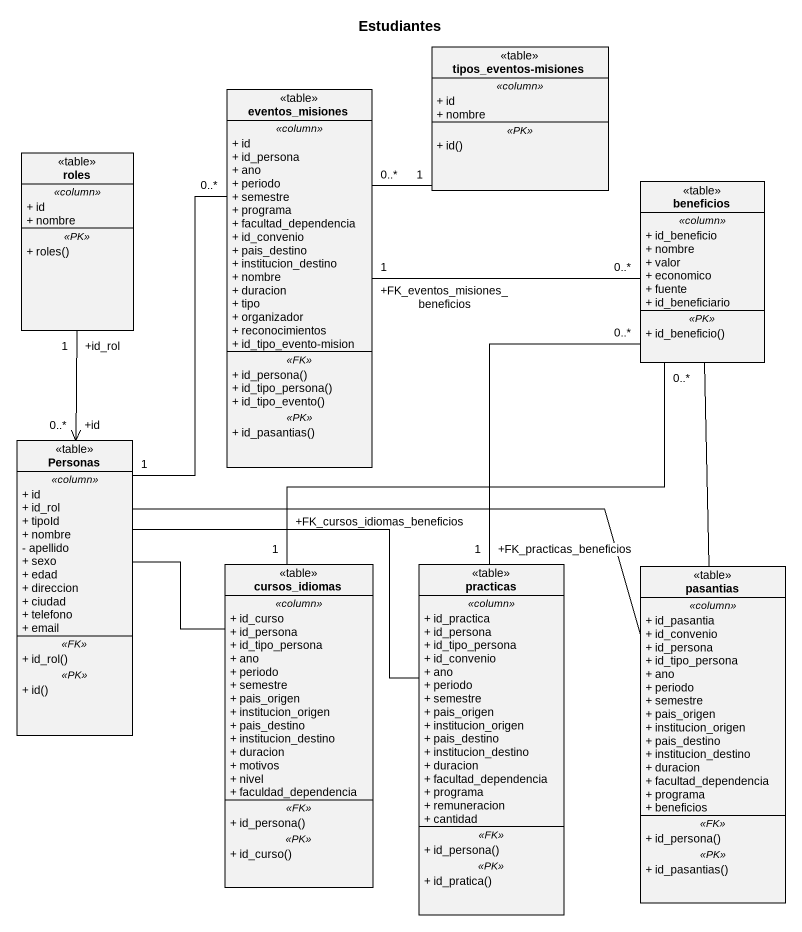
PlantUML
@startuml
title Estudiantes
hide circle
hide empty members
skinparam classAttributeIconSize 0
class "tipos_eventos-misiones" as tipos_eventos_misiones <<table>> {
  .. <<column>> ..
  + id
  + nombre
  .. <<PK>> ..
  + id()
}
class eventos_misiones <<table>> {
  .. <<column>> ..
  + id
  + id_persona
  + ano
  + periodo
  + semestre
  + programa
  + facultad_dependencia
  + id_convenio
  + pais_destino
  + institucion_destino
  + nombre
  + duracion
  + tipo
  + organizador
  + reconocimientos
  + id_tipo_evento-mision
  .. <<FK>> ..
  + id_persona()
  + id_tipo_persona()
  + id_tipo_evento()
  .. <<PK>> ..
  + id_pasantias()
}
class roles <<table>> {
  .. <<column>> ..
  + id
  + nombre
  .. <<PK>> ..
  + roles()
}
class beneficios <<table>> {
  .. <<column>> ..
  + id_beneficio
  + nombre
  + valor
  + economico
  + fuente
  + id_beneficiario
  .. <<PK>> ..
  + id_beneficio()
}
class Personas <<table>> {
  .. <<column>> ..
  + id
  + id_rol
  + tipoId
  + nombre
  - apellido
  + sexo
  + edad
  + direccion
  + ciudad
  + telefono
  + email
  .. <<FK>> ..
  + id_rol()
  .. <<PK>> ..
  + id()
}
class cursos_idiomas <<table>> {
  .. <<column>> ..
  + id_curso
  + id_persona
  + id_tipo_persona
  + ano
  + periodo
  + semestre
  + pais_origen
  + institucion_origen
  + pais_destino
  + institucion_destino
  + duracion
  + motivos
  + nivel
  + faculdad_dependencia
  .. <<FK>> ..
  + id_persona()
  .. <<PK>> ..
  + id_curso()
}
class practicas <<table>> {
  .. <<column>> ..
  + id_practica
  + id_persona
  + id_tipo_persona
  + id_convenio
  + ano
  + periodo
  + semestre
  + pais_origen
  + institucion_origen
  + pais_destino
  + institucion_destino
  + duracion
  + facultad_dependencia
  + programa
  + remuneracion
  + cantidad
  .. <<FK>> ..
  + id_persona()
  .. <<PK>> ..
  + id_pratica()
}
class pasantias <<table>> {
  .. <<column>> ..
  + id_pasantia
  + id_convenio
  + id_persona
  + id_tipo_persona
  + ano
  + periodo
  + semestre
  + pais_origen
  + institucion_origen
  + pais_destino
  + institucion_destino
  + duracion
  + facultad_dependencia
  + programa
  + beneficios
  .. <<FK>> ..
  + id_persona()
  .. <<PK>> ..
  + id_pasantias()
}
tipos_eventos_misiones "1" -- "0..*" eventos_misiones
eventos_misiones "+FK_eventos_misiones_beneficios\n1" -right- "0..*" beneficios
roles "+id_rol\n1" --> "+id\n0..*" Personas
Personas "1" -up- "0..*" eventos_misiones
Personas -- cursos_idiomas
Personas -right- practicas
Personas -right- pasantias
cursos_idiomas "+FK_cursos_idiomas_beneficios\n1" -up- "0..*" beneficios
practicas "+FK_practicas_beneficios\n1" -up- "0..*" beneficios
pasantias -up- beneficios
@enduml
